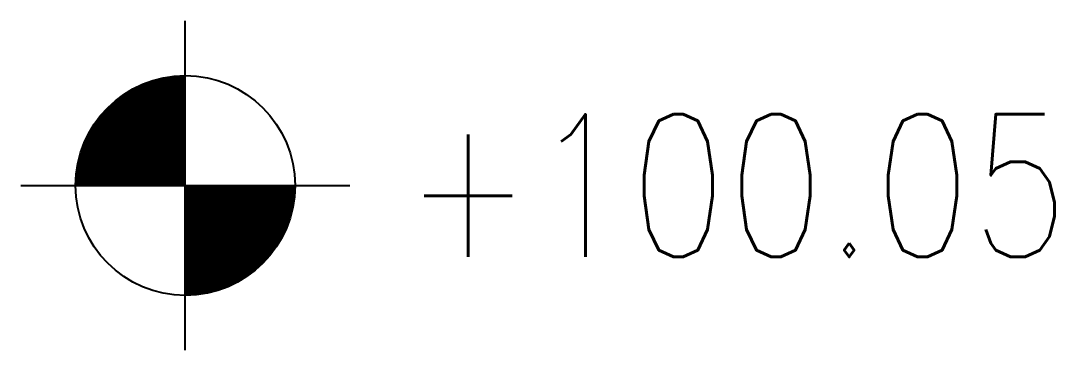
# Model space of a CAD drawing. Header units: millimetres. Extents: x 18963 to 156110, y 10619 to 121460.
# Drawn here: x 46727.1 to 46872.2, y 26004.8 to 26051 of the extents above; entities that cross this region are included whole.
import ezdxf
from ezdxf.enums import TextEntityAlignment as Align

# ---------------------------------------------------------------- set-up
doc = ezdxf.new("R2010")
doc.units = ezdxf.units.MM
doc.header["$MEASUREMENT"] = 0
doc.layers.add('Ano_Tag_Lvl', color=95, linetype='Continuous')
doc.layers.add('Txt_Tag', color=95, linetype='Continuous')
doc.layers.add('Hth_Level Tag', color=202, linetype='Continuous', lineweight=13)
doc.styles.add('Jwalant', font='romans.shx', dxfattribs={"width": 0.8})
doc.styles.add('StylusBT', font='stylu.ttf')

# ---------------------------------------------------------------- blocks, each defined once
blk = doc.blocks.new('Level Tag Plan')
at = {"linetype": 'ByBlock'}
for p, q in [((0, -150), (0, 150)), ((-150, 0), (150, 0))]:
    blk.add_line(p, q, dxfattribs=at)
blk.add_circle((0, 0), 100, dxfattribs=at)
at = {"layer": 'Hth_Level Tag', "linetype": 'ByBlock', "const_width": 100}
for points in [[(0, 50, 0.414214), (-50, 0)], [(0, -50, 0.414214), (50, 0)]]:
    blk.add_lwpolyline(points, format="xyb", dxfattribs=at)
at = {"layer": 'Txt_Tag', "linetype": 'ByBlock', "style": 'StylusBT'}
blk.add_attdef('LEV', text='', height=200, dxfattribs=at).set_placement((200, 0), align=Align.MIDDLE_LEFT)

msp = doc.modelspace()

# ---------------------------------------------------------------- block references
at = {"layer": 'Ano_Tag_Lvl'}
ref = msp.add_blockref('Level Tag Plan', (46750.21, 26027.93, 0), dxfattribs=dict(at, xscale=0.1540556680597169, yscale=0.1540556680597169, zscale=0.1540556680597169))
ref.add_attrib('LEV', '+100.05', dxfattribs={"layer": '0', "linetype": 'ByBlock', "height": 20, "style": 'Jwalant', "width": 0.8}).set_placement((46781.02, 26027.93, 0), align=Align.MIDDLE_LEFT)

doc.saveas('drawing.dxf')
